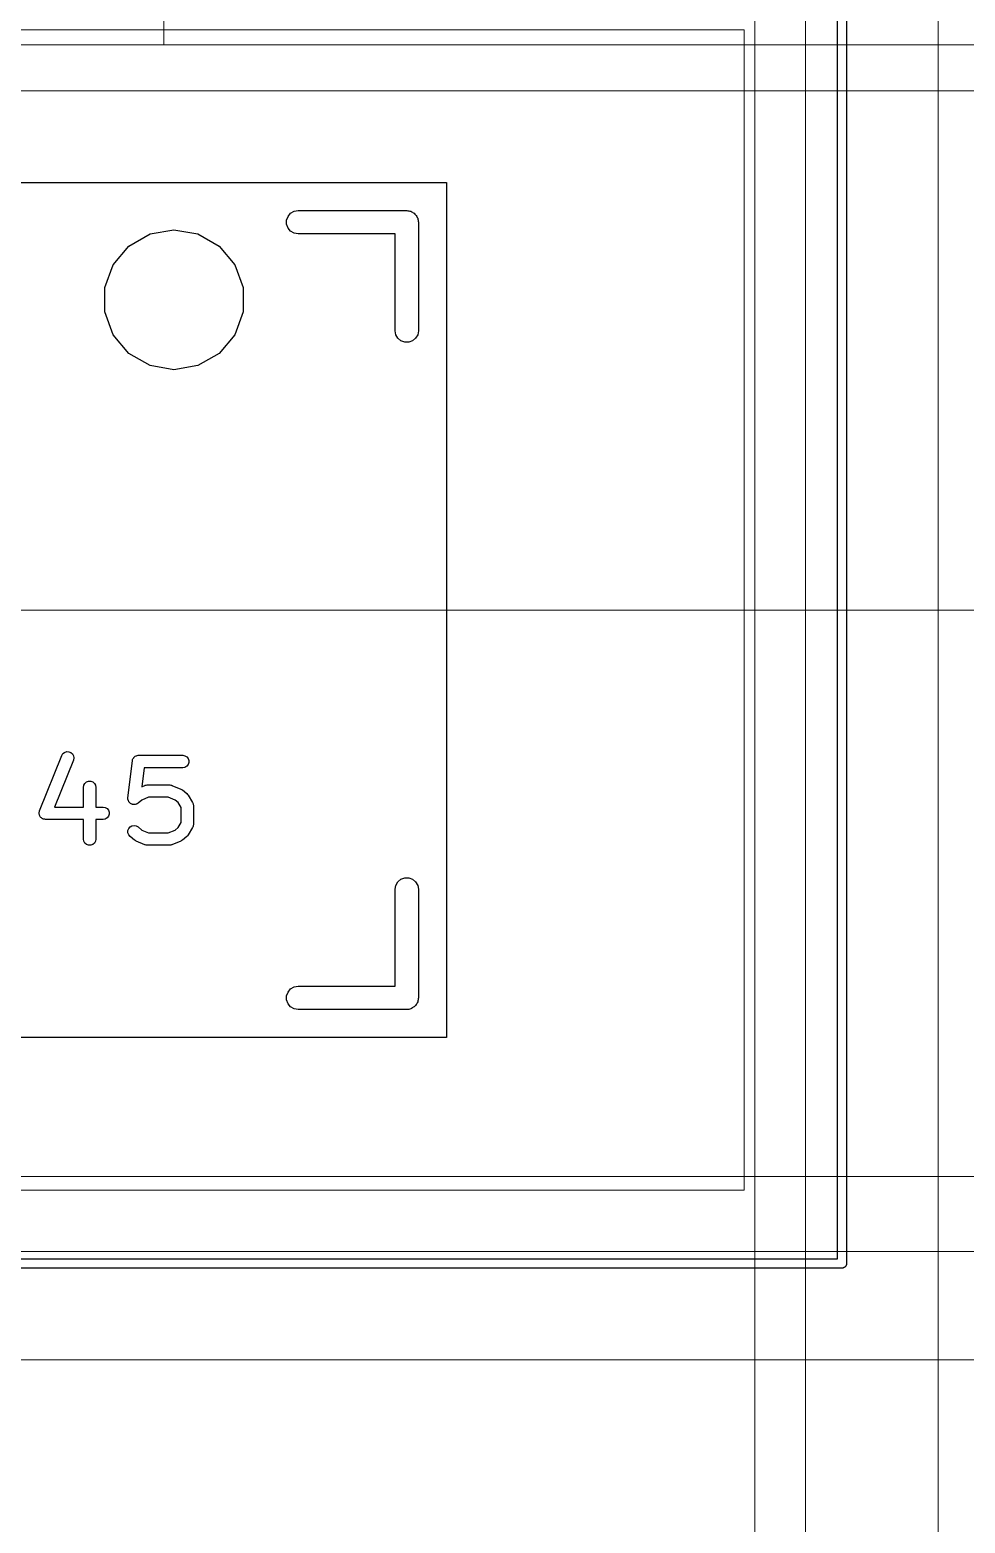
# Model space of a CAD drawing. Header units: millimetres. Extents: x 24 to 200, y 24 to 188.
# Drawn here: x 155.83 to 171.14, y 45.67 to 70.12 of the extents above; entities that cross this region are included whole.
import ezdxf

# ---------------------------------------------------------------- set-up
doc = ezdxf.new("R2010")
doc.units = ezdxf.units.MM
for name, color, linetype in [('1_PCB下', 5, 'Continuous'), ('2_Plate下', 3, 'Continuous'), ('3_SwitchPlate', 6, 'Continuous'), ('4_天板下', 40, 'Continuous'), ('5_左天板', 1, 'Continuous'), ('6_右天板', 230, 'Continuous'), ('7_PCBサンプル', 7, 'Continuous')]:
    doc.layers.add(name, color=color, linetype=linetype)
doc.layers.add('補助線', color=4, linetype='Continuous', lineweight=5, transparency=0.5)

# ---------------------------------------------------------------- blocks, each defined once
blk = doc.blocks.new('hhskb2-F.SilkS')
at = {"layer": '7_PCBサンプル'}
for p, q in [((147.009, -119.617), (147.032, -119.555)), ((147.032, -119.555), (147.075, -119.504)), ((147.075, -119.504), (147.132, -119.471)), ((147.132, -119.471), (147.197, -119.459)), ((147.197, -119.459), (148.975, -119.459)), ((148.975, -119.459), (148.991, -119.462)), ((148.991, -119.462), (149.008, -119.462)), ((149.008, -119.462), (149.024, -119.468)), ((149.024, -119.468), (149.04, -119.471)), ((149.04, -119.471), (149.055, -119.479)), ((149.055, -119.479), (149.07, -119.485)), ((149.07, -119.485), (149.083, -119.496)), ((149.083, -119.496), (149.097, -119.504)), ((149.097, -119.504), (149.108, -119.517)), ((149.108, -119.517), (149.121, -119.528)), ((149.121, -119.528), (149.129, -119.542)), ((149.129, -119.542), (149.14, -119.555)), ((149.14, -119.555), (149.146, -119.57)), ((144.773, -119.842), (145.165, -119.773)), ((145.165, -119.773), (145.557, -119.842)), ((147.009, -119.683), (147.009, -119.617)), ((147.032, -119.745), (147.009, -119.683)), ((147.075, -119.796), (147.032, -119.745)), ((147.132, -119.829), (147.075, -119.796)), ((149.146, -119.57), (149.154, -119.585)), ((149.154, -119.585), (149.157, -119.601)), ((149.157, -119.601), (149.163, -119.617)), ((149.163, -119.617), (149.163, -119.634)), ((149.163, -119.634), (149.165, -119.65)), ((149.165, -119.65), (149.165, -121.428)), ((144.171, -120.346), (144.427, -120.041)), ((144.427, -120.041), (144.773, -119.842)), ((145.557, -119.842), (145.903, -120.041)), ((145.903, -120.041), (146.159, -120.346)), ((147.197, -119.84), (147.132, -119.829)), ((148.784, -119.84), (147.197, -119.84)), ((148.784, -121.428), (148.784, -119.84)), ((144.035, -120.721), (144.171, -120.346)), ((146.159, -120.346), (146.295, -120.721)), ((144.035, -121.119), (144.035, -120.721)), ((146.295, -120.721), (146.295, -121.119)), ((144.171, -121.494), (144.035, -121.119)), ((146.295, -121.119), (146.159, -121.494)), ((144.427, -121.799), (144.171, -121.494)), ((146.159, -121.494), (145.903, -121.799)), ((148.796, -121.493), (148.784, -121.428)), ((148.829, -121.55), (148.796, -121.493)), ((149.154, -121.493), (149.121, -121.55)), ((149.165, -121.428), (149.154, -121.493)), ((148.88, -121.593), (148.829, -121.55)), ((148.942, -121.616), (148.88, -121.593)), ((149.008, -121.616), (148.942, -121.616)), ((149.07, -121.593), (149.008, -121.616)), ((149.121, -121.55), (149.07, -121.593)), ((144.773, -121.998), (144.427, -121.799)), ((145.165, -122.067), (144.773, -121.998)), ((145.557, -121.998), (145.165, -122.067)), ((145.903, -121.799), (145.557, -121.998)), ((143.329, -128.381), (143.348, -128.351)), ((143.348, -128.351), (143.375, -128.33)), ((143.375, -128.33), (143.409, -128.318)), ((143.409, -128.318), (143.444, -128.32)), ((143.444, -128.32), (143.477, -128.333)), ((143.477, -128.333), (143.503, -128.356)), ((143.503, -128.356), (143.52, -128.387)), ((142.966, -129.288), (143.329, -128.381)), ((143.518, -128.457), (143.21, -129.225)), ((143.525, -128.422), (143.518, -128.457)), ((143.52, -128.387), (143.525, -128.422)), ((144.411, -129.072), (144.484, -128.467)), ((144.484, -128.462), (144.489, -128.448)), ((144.484, -128.465), (144.484, -128.462)), ((144.484, -128.467), (144.484, -128.465)), ((144.489, -128.448), (144.494, -128.434)), ((144.494, -128.434), (144.495, -128.431)), ((144.495, -128.431), (144.496, -128.429)), ((144.496, -128.429), (144.506, -128.417)), ((144.506, -128.417), (144.515, -128.405)), ((144.515, -128.405), (144.517, -128.404)), ((144.517, -128.404), (144.519, -128.402)), ((144.519, -128.402), (144.532, -128.394)), ((144.532, -128.394), (144.544, -128.386)), ((144.544, -128.386), (144.547, -128.385)), ((144.547, -128.385), (144.55, -128.384)), ((144.55, -128.384), (144.564, -128.381)), ((144.564, -128.381), (144.579, -128.378)), ((144.579, -128.378), (144.582, -128.378)), ((144.582, -128.378), (144.584, -128.378)), ((144.584, -128.378), (145.31, -128.378)), ((144.675, -128.581), (144.637, -128.892)), ((145.31, -128.581), (144.675, -128.581)), ((145.31, -128.378), (145.345, -128.384)), ((145.345, -128.575), (145.31, -128.581)), ((145.345, -128.384), (145.375, -128.402)), ((145.375, -128.557), (145.345, -128.575)), ((145.375, -128.402), (145.398, -128.429)), ((145.398, -128.53), (145.375, -128.557)), ((145.398, -128.429), (145.41, -128.462)), ((145.41, -128.497), (145.398, -128.53)), ((145.41, -128.462), (145.41, -128.497)), ((143.691, -128.868), (143.708, -128.838)), ((143.708, -128.838), (143.735, -128.815)), ((143.735, -128.815), (143.768, -128.803)), ((143.768, -128.803), (143.804, -128.803)), ((143.804, -128.803), (143.837, -128.815)), ((143.837, -128.815), (143.864, -128.838)), ((143.864, -128.838), (143.882, -128.868)), ((143.685, -128.903), (143.691, -128.868)), ((143.685, -129.225), (143.685, -128.903)), ((143.882, -128.868), (143.888, -128.903)), ((143.888, -128.903), (143.888, -129.225)), ((144.412, -129.087), (144.411, -129.072)), ((144.412, -129.102), (144.412, -129.087)), ((144.637, -128.892), (144.69, -128.87)), ((144.75, -129.065), (144.638, -129.112)), ((144.69, -128.87), (144.693, -128.869)), ((144.693, -128.869), (144.695, -128.868)), ((144.695, -128.868), (144.71, -128.865)), ((144.71, -128.865), (144.725, -128.862)), ((144.725, -128.862), (144.727, -128.862)), ((144.727, -128.862), (144.73, -128.862)), ((144.73, -128.862), (145.092, -128.862)), ((145.072, -129.065), (144.75, -129.065)), ((145.184, -129.112), (145.072, -129.065)), ((145.092, -128.862), (145.095, -128.862)), ((145.095, -128.862), (145.097, -128.862)), ((145.097, -128.862), (145.112, -128.865)), ((145.112, -128.865), (145.127, -128.868)), ((145.127, -128.868), (145.129, -128.869)), ((145.129, -128.869), (145.132, -128.87)), ((145.132, -128.87), (145.277, -128.93)), ((145.277, -128.93), (145.289, -128.938)), ((145.289, -128.938), (145.303, -128.946)), ((145.303, -128.946), (145.375, -129.006)), ((145.375, -129.006), (145.386, -129.019)), ((145.386, -129.019), (145.397, -129.032)), ((145.397, -129.032), (145.47, -129.153)), ((142.959, -129.323), (142.96, -129.316)), ((142.96, -129.333), (142.959, -129.323)), ((142.96, -129.309), (142.964, -129.299)), ((142.96, -129.316), (142.96, -129.309)), ((142.96, -129.344), (142.96, -129.333)), ((142.964, -129.299), (142.966, -129.288)), ((143.21, -129.225), (143.685, -129.225)), ((143.888, -129.225), (144.004, -129.225)), ((144.004, -129.225), (144.039, -129.231)), ((144.039, -129.231), (144.069, -129.248)), ((144.069, -129.248), (144.092, -129.275)), ((144.092, -129.275), (144.104, -129.309)), ((144.104, -129.309), (144.104, -129.344)), ((144.413, -129.104), (144.412, -129.102)), ((144.413, -129.107), (144.413, -129.104)), ((144.419, -129.121), (144.413, -129.107)), ((144.424, -129.135), (144.419, -129.121)), ((144.426, -129.137), (144.424, -129.135)), ((144.427, -129.14), (144.426, -129.137)), ((144.437, -129.151), (144.427, -129.14)), ((144.446, -129.162), (144.437, -129.151)), ((144.449, -129.163), (144.446, -129.162)), ((144.451, -129.166), (144.449, -129.163)), ((144.464, -129.172), (144.451, -129.166)), ((144.477, -129.18), (144.464, -129.172)), ((144.48, -129.18), (144.477, -129.18)), ((144.482, -129.182), (144.48, -129.18)), ((144.497, -129.183), (144.482, -129.182)), ((144.512, -129.186), (144.497, -129.183)), ((144.514, -129.185), (144.512, -129.186)), ((144.517, -129.186), (144.514, -129.185)), ((144.532, -129.182), (144.517, -129.186)), ((144.546, -129.18), (144.532, -129.182)), ((144.549, -129.178), (144.546, -129.18)), ((144.552, -129.178), (144.549, -129.178)), ((144.564, -129.17), (144.552, -129.178)), ((144.577, -129.162), (144.564, -129.17)), ((144.638, -129.112), (144.577, -129.162)), ((145.232, -129.151), (145.184, -129.112)), ((145.281, -129.233), (145.232, -129.151)), ((145.281, -129.479), (145.281, -129.233)), ((145.47, -129.153), (145.473, -129.162)), ((145.473, -129.162), (145.478, -129.17)), ((145.478, -129.17), (145.48, -129.178)), ((145.48, -129.178), (145.482, -129.186)), ((145.482, -129.186), (145.483, -129.196)), ((145.483, -129.196), (145.484, -129.205)), ((145.484, -129.205), (145.484, -129.508)), ((142.963, -129.351), (142.96, -129.344)), ((142.964, -129.358), (142.963, -129.351)), ((142.969, -129.367), (142.964, -129.358)), ((142.972, -129.377), (142.969, -129.367)), ((142.977, -129.383), (142.972, -129.377)), ((142.981, -129.389), (142.977, -129.383)), ((142.988, -129.396), (142.981, -129.389)), ((142.995, -129.404), (142.988, -129.396)), ((143.001, -129.408), (142.995, -129.404)), ((143.007, -129.413), (143.001, -129.408)), ((143.017, -129.416), (143.007, -129.413)), ((143.026, -129.422), (143.017, -129.416)), ((143.033, -129.423), (143.026, -129.422)), ((143.04, -129.426), (143.033, -129.423)), ((143.05, -129.426), (143.04, -129.426)), ((143.06, -129.428), (143.05, -129.426)), ((143.685, -129.428), (143.06, -129.428)), ((143.685, -129.75), (143.685, -129.428)), ((144.004, -129.428), (143.888, -129.428)), ((143.888, -129.428), (143.888, -129.75)), ((144.039, -129.422), (144.004, -129.428)), ((144.069, -129.404), (144.039, -129.422)), ((144.092, -129.377), (144.069, -129.404)), ((144.104, -129.344), (144.092, -129.377)), ((144.412, -129.611), (144.424, -129.578)), ((144.424, -129.578), (144.446, -129.551)), ((144.446, -129.551), (144.477, -129.533)), ((144.477, -129.533), (144.512, -129.527)), ((144.512, -129.527), (144.546, -129.533)), ((144.546, -129.533), (144.577, -129.551)), ((144.577, -129.551), (144.638, -129.601)), ((145.184, -129.601), (145.232, -129.562)), ((145.232, -129.562), (145.281, -129.479)), ((145.47, -129.56), (145.397, -129.681)), ((145.473, -129.551), (145.47, -129.56)), ((145.478, -129.542), (145.473, -129.551)), ((145.48, -129.534), (145.478, -129.542)), ((145.482, -129.527), (145.48, -129.534)), ((145.483, -129.517), (145.482, -129.527)), ((145.484, -129.508), (145.483, -129.517)), ((143.691, -129.784), (143.685, -129.75)), ((143.708, -129.815), (143.691, -129.784)), ((143.735, -129.838), (143.708, -129.815)), ((143.864, -129.815), (143.837, -129.838)), ((143.882, -129.784), (143.864, -129.815)), ((143.888, -129.75), (143.882, -129.784)), ((144.412, -129.647), (144.412, -129.611)), ((144.424, -129.68), (144.412, -129.647)), ((144.447, -129.707), (144.424, -129.68)), ((144.519, -129.767), (144.447, -129.707)), ((144.533, -129.775), (144.519, -129.767)), ((144.545, -129.783), (144.533, -129.775)), ((144.69, -129.843), (144.545, -129.783)), ((144.638, -129.601), (144.75, -129.648)), ((144.75, -129.648), (145.072, -129.648)), ((145.072, -129.648), (145.184, -129.601)), ((145.277, -129.783), (145.132, -129.843)), ((145.289, -129.775), (145.277, -129.783)), ((145.303, -129.767), (145.289, -129.775)), ((145.375, -129.707), (145.303, -129.767)), ((145.386, -129.694), (145.375, -129.707)), ((145.397, -129.681), (145.386, -129.694)), ((143.768, -129.85), (143.735, -129.838)), ((143.804, -129.85), (143.768, -129.85)), ((143.837, -129.838), (143.804, -129.85)), ((144.693, -129.844), (144.69, -129.843)), ((144.695, -129.845), (144.693, -129.844)), ((144.71, -129.848), (144.695, -129.845)), ((144.725, -129.851), (144.71, -129.848)), ((144.727, -129.851), (144.725, -129.851)), ((144.73, -129.851), (144.727, -129.851)), ((145.092, -129.851), (144.73, -129.851)), ((145.095, -129.851), (145.092, -129.851)), ((145.097, -129.851), (145.095, -129.851)), ((145.112, -129.848), (145.097, -129.851)), ((145.127, -129.845), (145.112, -129.848)), ((145.129, -129.844), (145.127, -129.845)), ((145.132, -129.843), (145.129, -129.844)), ((148.784, -130.572), (148.796, -130.507)), ((148.796, -130.507), (148.829, -130.45)), ((148.829, -130.45), (148.88, -130.407)), ((148.88, -130.407), (148.942, -130.384)), ((148.942, -130.384), (149.008, -130.384)), ((149.008, -130.384), (149.07, -130.407)), ((149.07, -130.407), (149.121, -130.45)), ((149.121, -130.45), (149.154, -130.507)), ((149.154, -130.507), (149.165, -130.572)), ((148.784, -132.159), (148.784, -130.572)), ((149.165, -130.572), (149.165, -132.35)), ((147.009, -132.317), (147.032, -132.255)), ((147.032, -132.255), (147.075, -132.204)), ((147.075, -132.204), (147.132, -132.171)), ((147.132, -132.171), (147.197, -132.159)), ((147.197, -132.159), (148.784, -132.159)), ((147.009, -132.383), (147.009, -132.317)), ((147.032, -132.445), (147.009, -132.383)), ((147.075, -132.496), (147.032, -132.445)), ((147.132, -132.529), (147.075, -132.496)), ((149.07, -132.515), (149.055, -132.521)), ((149.083, -132.504), (149.07, -132.515)), ((149.097, -132.496), (149.083, -132.504)), ((149.108, -132.483), (149.097, -132.496)), ((149.121, -132.472), (149.108, -132.483)), ((149.129, -132.458), (149.121, -132.472)), ((149.14, -132.445), (149.129, -132.458)), ((149.146, -132.43), (149.14, -132.445)), ((149.154, -132.415), (149.146, -132.43)), ((149.157, -132.399), (149.154, -132.415)), ((149.163, -132.383), (149.157, -132.399)), ((149.165, -132.35), (149.163, -132.366)), ((149.163, -132.366), (149.163, -132.383)), ((147.197, -132.54), (147.132, -132.529)), ((148.975, -132.54), (147.197, -132.54)), ((148.991, -132.538), (148.975, -132.54)), ((149.008, -132.538), (148.991, -132.538)), ((149.024, -132.532), (149.008, -132.538)), ((149.04, -132.529), (149.024, -132.532)), ((149.055, -132.521), (149.04, -132.529))]:
    blk.add_line(p, q, dxfattribs=at)
blk = doc.blocks.new('hhskb2-Edge.Cuts')
at = {"layer": '7_PCBサンプル'}
for p, q in [((156.025, -136.625), (156.025, -21.2)), ((156.175, -21.2), (156.175, -136.7)), ((36.975, -136.625), (156.025, -136.625)), ((156.1, -136.775), (36.9, -136.775)), ((156.106, -136.774), (156.1, -136.775)), ((156.113, -136.774), (156.106, -136.774)), ((156.119, -136.772), (156.113, -136.774)), ((156.126, -136.77), (156.119, -136.772)), ((156.131, -136.767), (156.126, -136.77)), ((156.137, -136.765), (156.131, -136.767)), ((156.143, -136.761), (156.137, -136.765)), ((156.148, -136.757), (156.143, -136.761)), ((156.152, -136.752), (156.148, -136.757)), ((156.157, -136.748), (156.152, -136.752)), ((156.161, -136.743), (156.157, -136.748)), ((156.165, -136.737), (156.161, -136.743)), ((156.167, -136.731), (156.165, -136.737)), ((156.17, -136.726), (156.167, -136.731)), ((156.172, -136.719), (156.17, -136.726)), ((156.174, -136.713), (156.172, -136.719)), ((156.175, -136.7), (156.174, -136.706)), ((156.174, -136.706), (156.174, -136.713))]:
    blk.add_line(p, q, dxfattribs=at)

msp = doc.modelspace()

# ---------------------------------------------------------------- linework, layer by layer
at = {"layer": '1_PCB下', "lineweight": 5, "transparency": 33554687}
msp.add_lwpolyline([(170.699, 168.7), (48.355, 168.7), (48.355, 48.35), (170.699, 48.35), (170.699, 146.067), (170.699, 166.345)], close=True, dxfattribs=at)
at = {"layer": '2_Plate下', "lineweight": 5, "transparency": 33554687}
msp.add_lwpolyline([(39.354, 171.7), (39.354, 45.35, 0.414214), (45.354, 39.35), (173.699, 39.35, 0.414214), (179.699, 45.35), (179.699, 146.067), (170.699, 146.067), (170.699, 48.35), (48.355, 48.35), (48.355, 168.7), (87.058, 168.7), (87.058, 177.7), (45.354, 177.7, 0.414214)], format="xyb", close=True, dxfattribs=at)
at = {"layer": '3_SwitchPlate'}
msp.add_lwpolyline([(148.65, 53.625), (148.65, 67.625), (162.65, 67.625), (162.65, 53.625)], close=True, dxfattribs=at)
at = {"layer": '4_天板下', "lineweight": 5, "transparency": 33554687}
for points in [[(170.699, 42.35), (173.699, 42.35, 0.414214), (176.699, 45.35), (176.699, 146.067), (170.699, 146.067), (170.699, 48.35)], [(42.355, 45.35), (42.355, 48.35), (48.355, 48.35), (170.699, 48.35), (170.699, 42.35), (45.354, 42.35, -0.414214)]]:
    msp.add_lwpolyline(points, format="xyb", close=True, dxfattribs=at)
at = {"layer": '5_左天板', "lineweight": 5, "transparency": 33554687}
msp.add_lwpolyline([(52.525, 147.125), (52.525, 69.125), (100.025, 69.125), (100.025, 50.125), (168.525, 50.125), (168.525, 147.125)], close=True, dxfattribs=at)
at = {"layer": '6_右天板', "lineweight": 5, "transparency": 33554687}
msp.add_lwpolyline([(110.525, 50.125), (52.525, 50.125), (52.525, 69.125), (52.525, 147.125), (168.525, 147.125), (168.525, 69.125), (121.025, 69.125), (121.025, 50.125), (100.025, 50.125)], dxfattribs=at)
at = {"layer": '7_PCBサンプル', "lineweight": 5, "transparency": 33554687}
msp.add_lwpolyline([(143.775, 51.125), (143.775, 70.125), (167.525, 70.125), (167.525, 51.125)], close=True, dxfattribs=at)
at = {"layer": '補助線'}
for p, q in [((167.699, 188.338), (167.699, 30.632)), ((170.699, 188.338), (170.699, 30.632)), ((158.025, 171.2), (158.025, 69.882)), ((39.522, 69.882), (186.964, 69.882)), ((45.855, 60.625), (185.21, 60.625))]:
    msp.add_line(p, q, dxfattribs=at)
at = {"layer": '補助線', "lineweight": 5, "transparency": 33554687}
for p, q in [((168.525, 183.359), (168.525, 39.62)), ((176.699, 69.125), (40.107, 69.125)), ((31.521, 51.35), (179.702, 51.35)), ((28.169, 50.125), (179.621, 50.125)), ((31.521, 48.35), (179.702, 48.35))]:
    msp.add_line(p, q, dxfattribs=at)

# ---------------------------------------------------------------- block references
for name in ['hhskb2-Edge.Cuts', 'hhskb2-F.SilkS']:
    msp.add_blockref(name, (13.025, 186.625))

doc.saveas('drawing.dxf')
